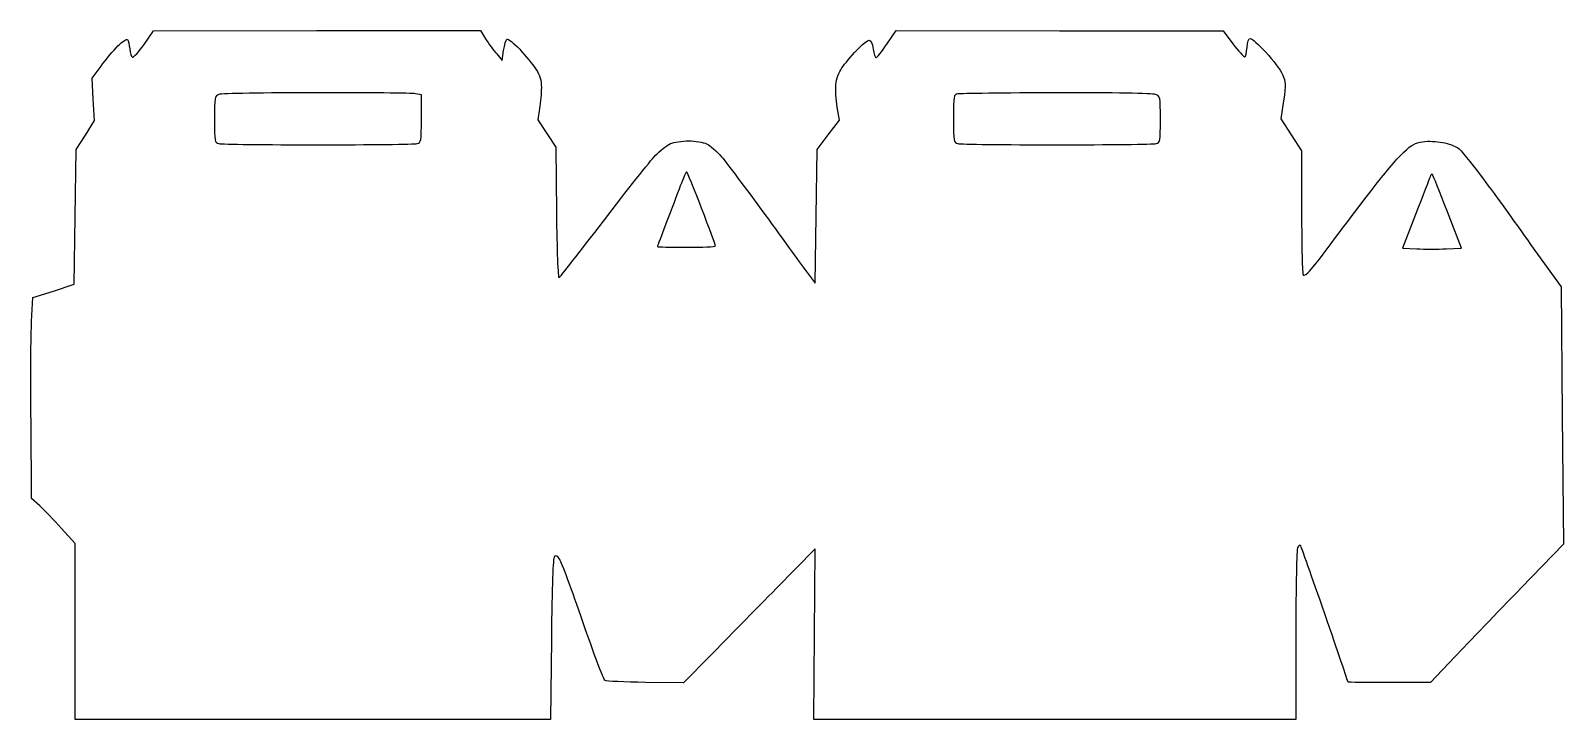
# Model space of a CAD drawing. Header units: centimetres. Extents: x -14.1 to 13.9, y -6.4 to 6.2.
import ezdxf

# ---------------------------------------------------------------- set-up
doc = ezdxf.new("R2010")
doc.units = ezdxf.units.CM
doc.header["$MEASUREMENT"] = 0
doc.layers.add('Layer 1', color=7, linetype='Continuous')

msp = doc.modelspace()

# ---------------------------------------------------------------- linework, layer by layer
at = {"layer": 'Layer 1'}
for points, knots in [([(-12.00855, 5.9055), (-12.1038, 5.77144), (-12.19905, 5.66561), (-12.22022, 5.67267), (-12.22022, 5.67267), (-12.24139, 5.67973), (-12.26255, 5.74675), (-12.26961, 5.82436), (-12.26961, 5.82436), (-12.27667, 5.89844), (-12.2943, 5.97605), (-12.31194, 5.99369), (-12.31194, 5.99369), (-12.32605, 6.0078), (-12.40366, 5.95841), (-12.4848, 5.87727), (-12.4848, 5.87727), (-12.56594, 5.79613), (-12.70352, 5.63385), (-12.79172, 5.51038), (-12.79172, 5.51038), (-12.79172, 5.51038), (-12.954, 5.29166), (-12.954, 5.29166), (-12.954, 5.29166), (-12.954, 5.29166), (-12.93283, 4.9036), (-12.93283, 4.9036), (-12.93283, 4.9036), (-12.93283, 4.9036), (-12.91166, 4.51554), (-12.91166, 4.51554), (-12.91166, 4.51554), (-12.91166, 4.51554), (-13.07747, 4.25096), (-13.07747, 4.25096), (-13.07747, 4.25096), (-13.07747, 4.25096), (-13.2468, 3.98638), (-13.2468, 3.98638), (-13.2468, 3.98638), (-13.2468, 3.98638), (-13.26444, 2.75871), (-13.26444, 2.75871), (-13.26444, 2.75871), (-13.26444, 2.75871), (-13.28208, 1.53104), (-13.28208, 1.53104), (-13.28208, 1.53104), (-13.28208, 1.53104), (-13.65955, 1.40757), (-13.65955, 1.40757), (-13.65955, 1.40757), (-13.65955, 1.40757), (-14.03349, 1.28763), (-14.03349, 1.28763), (-14.03349, 1.28763), (-14.03349, 1.28763), (-14.05818, 0.85371), (-14.05818, 0.85371), (-14.05818, 0.85371), (-14.07229, 0.61735), (-14.07582, -0.20462), (-14.06876, -0.97368), (-14.06876, -0.97368), (-14.06876, -0.97368), (-14.05818, -2.37421), (-14.05818, -2.37421), (-14.05818, -2.37421), (-14.05818, -2.37421), (-13.91001, -2.50827), (-13.91001, -2.50827), (-13.91001, -2.50827), (-13.8324, -2.58588), (-13.65248, -2.76933), (-13.5149, -2.92102), (-13.5149, -2.92102), (-13.5149, -2.92102), (-13.26443, -3.19619), (-13.26443, -3.19619), (-13.26443, -3.19619), (-13.26443, -3.19619), (-13.26443, -4.80133), (-13.26443, -4.80133), (-13.26443, -4.80133), (-13.26443, -4.80133), (-13.26443, -6.40294), (-13.26443, -6.40294), (-13.26443, -6.40294), (-13.26443, -6.40294), (-8.92879, -6.40294), (-8.92879, -6.40294), (-8.92879, -6.40294), (-8.92879, -6.40294), (-4.59668, -6.40294), (-4.59668, -6.40294), (-4.59668, -6.40294), (-4.59668, -6.40294), (-4.57904, -4.93891), (-4.57904, -4.93891), (-4.57904, -4.93891), (-4.56846, -3.9476), (-4.55082, -3.46077), (-4.52612, -3.43608), (-4.52612, -3.43608), (-4.4979, -3.40786), (-4.46968, -3.42197), (-4.42734, -3.489), (-4.42734, -3.489), (-4.39206, -3.53839), (-4.20509, -4.04992), (-4.00401, -4.62494), (-4.00401, -4.62494), (-3.80645, -5.19997), (-3.62654, -5.67975), (-3.60184, -5.69386), (-3.60184, -5.69386), (-3.58067, -5.70797), (-3.24906, -5.72561), (-2.86453, -5.72914), (-2.86453, -5.72914), (-2.86453, -5.72914), (-2.16956, -5.7362), (-2.16956, -5.7362), (-2.16956, -5.7362), (-2.16956, -5.7362), (-1.67214, -5.23173), (-1.67214, -5.23173), (-1.67214, -5.23173), (-1.4005, -4.95304), (-0.86075, -4.40623), (-0.47622, -4.01112), (-0.47622, -4.01112), (-0.47622, -4.01112), (0.22934, -3.29498), (0.22934, -3.29498), (0.22934, -3.29498), (0.22934, -3.29498), (0.21876, -4.8472), (0.21876, -4.8472), (0.21876, -4.8472), (0.21876, -4.8472), (0.20818, -6.40295), (0.20818, -6.40295), (0.20818, -6.40295), (0.20818, -6.40295), (4.60026, -6.40295), (4.60026, -6.40295), (4.60026, -6.40295), (4.60026, -6.40295), (8.99587, -6.40295), (8.99587, -6.40295), (8.99587, -6.40295), (8.99587, -6.40295), (8.99587, -4.85778), (8.99587, -4.85778), (8.99587, -4.85778), (8.99587, -3.96878), (9.00998, -3.29497), (9.03115, -3.26322), (9.03115, -3.26322), (9.04879, -3.235), (9.06996, -3.22089), (9.08054, -3.23147), (9.08054, -3.23147), (9.09112, -3.24205), (9.28868, -3.80297), (9.52504, -4.4803), (9.52504, -4.4803), (9.75787, -5.15763), (9.94837, -5.71855), (9.94837, -5.72208), (9.94837, -5.72208), (9.94837, -5.72914), (10.28704, -5.73266), (10.69979, -5.73266), (10.69979, -5.73266), (10.69979, -5.73266), (11.45121, -5.73266), (11.45121, -5.73266), (11.45121, -5.73266), (11.45121, -5.73266), (11.89571, -5.26347), (11.89571, -5.26347), (11.89571, -5.26347), (12.13913, -5.00947), (12.6824, -4.4415), (13.10574, -4.00405), (13.10574, -4.00405), (13.10574, -4.00405), (13.8748, -3.2103), (13.8748, -3.2103), (13.8748, -3.2103), (13.8748, -3.2103), (13.85363, -0.86433), (13.85363, -0.86433), (13.85363, -0.86433), (13.85363, -0.86433), (13.83599, 1.48517), (13.83599, 1.48517), (13.83599, 1.48517), (13.83599, 1.48517), (13.2786, 2.25775), (13.2786, 2.25775), (13.2786, 2.25775), (12.97521, 2.68461), (12.56952, 3.242), (12.37902, 3.49953), (12.37902, 3.49953), (12.18852, 3.75353), (11.99449, 3.98989), (11.94863, 4.02164), (11.94863, 4.02164), (11.90277, 4.04986), (11.7793, 4.09572), (11.67346, 4.11689), (11.67346, 4.11689), (11.5641, 4.13806), (11.4124, 4.14511), (11.3101, 4.131), (11.3101, 4.131), (11.17252, 4.10983), (11.10196, 4.07103), (10.96438, 3.9405), (10.96438, 3.9405), (10.86913, 3.85231), (10.63277, 3.57714), (10.4458, 3.33372), (10.4458, 3.33372), (10.2553, 3.0903), (9.93074, 2.66344), (9.71908, 2.38122), (9.71908, 2.38122), (9.51094, 2.099), (9.29927, 1.82736), (9.24989, 1.77444), (9.24989, 1.77444), (9.2005, 1.72152), (9.14758, 1.68625), (9.12995, 1.69683), (9.12995, 1.69683), (9.11584, 1.70741), (9.10173, 2.22247), (9.10173, 2.83983), (9.10173, 2.83983), (9.10173, 2.83983), (9.10173, 3.96519), (9.10173, 3.96519), (9.10173, 3.96519), (9.10173, 3.96519), (8.91123, 4.258), (8.91123, 4.258), (8.91123, 4.258), (8.91123, 4.258), (8.72426, 4.55081), (8.72426, 4.55081), (8.72426, 4.55081), (8.72426, 4.55081), (8.77365, 4.87889), (8.77365, 4.87889), (8.77365, 4.87889), (8.81598, 5.18581), (8.81598, 5.21756), (8.75248, 5.35514), (8.75248, 5.35514), (8.7172, 5.43628), (8.57962, 5.61972), (8.44909, 5.76083), (8.44909, 5.76083), (8.32209, 5.89841), (8.19156, 6.01483), (8.16687, 6.01483), (8.16687, 6.01483), (8.13512, 6.01483), (8.11395, 5.95839), (8.1069, 5.84902), (8.1069, 5.84902), (8.09984, 5.75377), (8.08221, 5.67969), (8.06104, 5.67969), (8.06104, 5.67969), (8.0434, 5.67969), (7.94815, 5.78552), (7.84937, 5.91605), (7.84937, 5.91605), (7.84937, 5.91605), (7.67298, 6.15241), (7.67298, 6.15241), (7.67298, 6.15241), (7.67298, 6.15241), (4.68848, 6.15241), (4.68848, 6.15241), (4.68848, 6.15241), (4.68848, 6.15241), (1.70751, 6.15594), (1.70751, 6.15594), (1.70751, 6.15594), (1.70751, 6.15594), (1.53818, 5.909), (1.53818, 5.909), (1.53818, 5.909), (1.44293, 5.77142), (1.35474, 5.66206), (1.34062, 5.66206), (1.34062, 5.66206), (1.32651, 5.66206), (1.30181, 5.73262), (1.29123, 5.82081), (1.29123, 5.82081), (1.27359, 5.93017), (1.2489, 5.97956), (1.21009, 5.97956), (1.21009, 5.97956), (1.18187, 5.97956), (1.07956, 5.89489), (0.98431, 5.79612), (0.98431, 5.79612), (0.88906, 5.69381), (0.76912, 5.54918), (0.71973, 5.47509), (0.71973, 5.47509), (0.65976, 5.39395), (0.61742, 5.28106), (0.60684, 5.1717), (0.60684, 5.1717), (0.59978, 5.07645), (0.61037, 4.89301), (0.63153, 4.76248), (0.63153, 4.76248), (0.63153, 4.76248), (0.67386, 4.52612), (0.67386, 4.52612), (0.67386, 4.52612), (0.67386, 4.52612), (0.46925, 4.25801), (0.46925, 4.25801), (0.46925, 4.25801), (0.46925, 4.25801), (0.26464, 3.9899), (0.26464, 3.9899), (0.26464, 3.9899), (0.26464, 3.9899), (0.247, 2.77282), (0.247, 2.77282), (0.247, 2.77282), (0.247, 2.77282), (0.22936, 1.55221), (0.22936, 1.55221), (0.22936, 1.55221), (0.22936, 1.55221), (0.08472, 1.74624), (0.08472, 1.74624), (0.08472, 1.74624), (0.00358, 1.85207), (-0.34214, 2.32832), (-0.68786, 2.80457), (-0.68786, 2.80457), (-1.03358, 3.27729), (-1.38636, 3.75001), (-1.47455, 3.85232), (-1.47455, 3.85232), (-1.56274, 3.95463), (-1.68622, 4.06046), (-1.74972, 4.09221), (-1.74972, 4.09221), (-1.81322, 4.12043), (-1.95786, 4.14513), (-2.0778, 4.14513), (-2.0778, 4.14513), (-2.19774, 4.14513), (-2.34591, 4.12396), (-2.40941, 4.09574), (-2.40941, 4.09574), (-2.47291, 4.06752), (-2.59638, 3.96874), (-2.68458, 3.87702), (-2.68458, 3.87702), (-2.7763, 3.78177), (-3.20316, 3.24555), (-3.63002, 2.6811), (-3.63002, 2.6811), (-4.06041, 2.12018), (-4.4273, 1.65452), (-4.44141, 1.64746), (-4.44141, 1.64746), (-4.45905, 1.6404), (-4.48022, 2.16604), (-4.48727, 2.83279), (-4.48727, 2.83279), (-4.48727, 2.83279), (-4.49785, 4.02871), (-4.49785, 4.02871), (-4.49785, 4.02871), (-4.49785, 4.02871), (-4.66366, 4.27918), (-4.66366, 4.27918), (-4.66366, 4.27918), (-4.66366, 4.27918), (-4.82947, 4.52965), (-4.82947, 4.52965), (-4.82947, 4.52965), (-4.82947, 4.52965), (-4.79772, 4.73426), (-4.79772, 4.73426), (-4.79772, 4.73426), (-4.77655, 4.84715), (-4.76244, 5.02001), (-4.76244, 5.11879), (-4.76244, 5.11879), (-4.76244, 5.25285), (-4.78713, 5.33398), (-4.86122, 5.45393), (-4.86122, 5.45393), (-4.91766, 5.5386), (-5.05172, 5.70087), (-5.15755, 5.81729), (-5.15755, 5.81729), (-5.26691, 5.93018), (-5.36922, 6.01485), (-5.39038, 6.00073), (-5.39038, 6.00073), (-5.40802, 5.99015), (-5.43624, 5.89842), (-5.45035, 5.79612), (-5.45035, 5.79612), (-5.45035, 5.79612), (-5.47504, 5.60915), (-5.47504, 5.60915), (-5.47504, 5.60915), (-5.47504, 5.60915), (-5.57735, 5.73262), (-5.57735, 5.73262), (-5.57735, 5.73262), (-5.63732, 5.79965), (-5.72552, 5.92312), (-5.77843, 6.00426), (-5.77843, 6.00426), (-5.77843, 6.00426), (-5.87368, 6.15595), (-5.87368, 6.15595), (-5.87368, 6.15595), (-5.87368, 6.15595), (-8.85465, 6.15595), (-8.85465, 6.15595), (-8.85465, 6.15595), (-8.85465, 6.15595), (-11.83562, 6.15242), (-11.83562, 6.15242), (-11.83562, 6.15242), (-11.83562, 6.15242), (-12.00848, 5.90548), (-12.00848, 5.90548), (-12.00848, 5.90548), (-12.00848, 5.90548), (-12.00855, 5.9055), (-12.00855, 5.9055)], [0, 0, 0, 0, 0.00869565, 0.00869565, 0.00869565, 0.00869565, 0.0173913, 0.0173913, 0.0173913, 0.0173913, 0.02608696, 0.02608696, 0.02608696, 0.02608696, 0.03478261, 0.03478261, 0.03478261, 0.03478261, 0.04347826, 0.04347826, 0.04347826, 0.04347826, 0.05217391, 0.05217391, 0.05217391, 0.05217391, 0.06086957, 0.06086957, 0.06086957, 0.06086957, 0.06956522, 0.06956522, 0.06956522, 0.06956522, 0.07826087, 0.07826087, 0.07826087, 0.07826087, 0.08695652, 0.08695652, 0.08695652, 0.08695652, 0.09565217, 0.09565217, 0.09565217, 0.09565217, 0.10434783, 0.10434783, 0.10434783, 0.10434783, 0.11304348, 0.11304348, 0.11304348, 0.11304348, 0.12173913, 0.12173913, 0.12173913, 0.12173913, 0.13043478, 0.13043478, 0.13043478, 0.13043478, 0.13913043, 0.13913043, 0.13913043, 0.13913043, 0.14782609, 0.14782609, 0.14782609, 0.14782609, 0.15652174, 0.15652174, 0.15652174, 0.15652174, 0.16521739, 0.16521739, 0.16521739, 0.16521739, 0.17391304, 0.17391304, 0.17391304, 0.17391304, 0.1826087, 0.1826087, 0.1826087, 0.1826087, 0.19130435, 0.19130435, 0.19130435, 0.19130435, 0.2, 0.2, 0.2, 0.2, 0.20869565, 0.20869565, 0.20869565, 0.20869565, 0.2173913, 0.2173913, 0.2173913, 0.2173913, 0.22608696, 0.22608696, 0.22608696, 0.22608696, 0.23478261, 0.23478261, 0.23478261, 0.23478261, 0.24347826, 0.24347826, 0.24347826, 0.24347826, 0.25217391, 0.25217391, 0.25217391, 0.25217391, 0.26086957, 0.26086957, 0.26086957, 0.26086957, 0.26956522, 0.26956522, 0.26956522, 0.26956522, 0.27826087, 0.27826087, 0.27826087, 0.27826087, 0.28695652, 0.28695652, 0.28695652, 0.28695652, 0.29565217, 0.29565217, 0.29565217, 0.29565217, 0.30434783, 0.30434783, 0.30434783, 0.30434783, 0.31304348, 0.31304348, 0.31304348, 0.31304348, 0.32173913, 0.32173913, 0.32173913, 0.32173913, 0.33043478, 0.33043478, 0.33043478, 0.33043478, 0.33913043, 0.33913043, 0.33913043, 0.33913043, 0.34782609, 0.34782609, 0.34782609, 0.34782609, 0.35652174, 0.35652174, 0.35652174, 0.35652174, 0.36521739, 0.36521739, 0.36521739, 0.36521739, 0.37391304, 0.37391304, 0.37391304, 0.37391304, 0.3826087, 0.3826087, 0.3826087, 0.3826087, 0.39130435, 0.39130435, 0.39130435, 0.39130435, 0.4, 0.4, 0.4, 0.4, 0.40869565, 0.40869565, 0.40869565, 0.40869565, 0.4173913, 0.4173913, 0.4173913, 0.4173913, 0.42608696, 0.42608696, 0.42608696, 0.42608696, 0.43478261, 0.43478261, 0.43478261, 0.43478261, 0.44347826, 0.44347826, 0.44347826, 0.44347826, 0.45217391, 0.45217391, 0.45217391, 0.45217391, 0.46086957, 0.46086957, 0.46086957, 0.46086957, 0.46956522, 0.46956522, 0.46956522, 0.46956522, 0.47826087, 0.47826087, 0.47826087, 0.47826087, 0.48695652, 0.48695652, 0.48695652, 0.48695652, 0.49565217, 0.49565217, 0.49565217, 0.49565217, 0.50434783, 0.50434783, 0.50434783, 0.50434783, 0.51304348, 0.51304348, 0.51304348, 0.51304348, 0.52173913, 0.52173913, 0.52173913, 0.52173913, 0.53043478, 0.53043478, 0.53043478, 0.53043478, 0.53913043, 0.53913043, 0.53913043, 0.53913043, 0.54782609, 0.54782609, 0.54782609, 0.54782609, 0.55652174, 0.55652174, 0.55652174, 0.55652174, 0.56521739, 0.56521739, 0.56521739, 0.56521739, 0.57391304, 0.57391304, 0.57391304, 0.57391304, 0.5826087, 0.5826087, 0.5826087, 0.5826087, 0.59130435, 0.59130435, 0.59130435, 0.59130435, 0.6, 0.6, 0.6, 0.6, 0.60869565, 0.60869565, 0.60869565, 0.60869565, 0.6173913, 0.6173913, 0.6173913, 0.6173913, 0.62608696, 0.62608696, 0.62608696, 0.62608696, 0.63478261, 0.63478261, 0.63478261, 0.63478261, 0.64347826, 0.64347826, 0.64347826, 0.64347826, 0.65217391, 0.65217391, 0.65217391, 0.65217391, 0.66086957, 0.66086957, 0.66086957, 0.66086957, 0.66956522, 0.66956522, 0.66956522, 0.66956522, 0.67826087, 0.67826087, 0.67826087, 0.67826087, 0.68695652, 0.68695652, 0.68695652, 0.68695652, 0.69565217, 0.69565217, 0.69565217, 0.69565217, 0.70434783, 0.70434783, 0.70434783, 0.70434783, 0.71304348, 0.71304348, 0.71304348, 0.71304348, 0.72173913, 0.72173913, 0.72173913, 0.72173913, 0.73043478, 0.73043478, 0.73043478, 0.73043478, 0.73913043, 0.73913043, 0.73913043, 0.73913043, 0.74782609, 0.74782609, 0.74782609, 0.74782609, 0.75652174, 0.75652174, 0.75652174, 0.75652174, 0.76521739, 0.76521739, 0.76521739, 0.76521739, 0.77391304, 0.77391304, 0.77391304, 0.77391304, 0.7826087, 0.7826087, 0.7826087, 0.7826087, 0.79130435, 0.79130435, 0.79130435, 0.79130435, 0.8, 0.8, 0.8, 0.8, 0.80869565, 0.80869565, 0.80869565, 0.80869565, 0.8173913, 0.8173913, 0.8173913, 0.8173913, 0.82608696, 0.82608696, 0.82608696, 0.82608696, 0.83478261, 0.83478261, 0.83478261, 0.83478261, 0.84347826, 0.84347826, 0.84347826, 0.84347826, 0.85217391, 0.85217391, 0.85217391, 0.85217391, 0.86086957, 0.86086957, 0.86086957, 0.86086957, 0.86956522, 0.86956522, 0.86956522, 0.86956522, 0.87826087, 0.87826087, 0.87826087, 0.87826087, 0.88695652, 0.88695652, 0.88695652, 0.88695652, 0.89565217, 0.89565217, 0.89565217, 0.89565217, 0.90434783, 0.90434783, 0.90434783, 0.90434783, 0.91304348, 0.91304348, 0.91304348, 0.91304348, 0.92173913, 0.92173913, 0.92173913, 0.92173913, 0.93043478, 0.93043478, 0.93043478, 0.93043478, 0.93913043, 0.93913043, 0.93913043, 0.93913043, 0.94782609, 0.94782609, 0.94782609, 0.94782609, 0.95652174, 0.95652174, 0.95652174, 0.95652174, 0.96521739, 0.96521739, 0.96521739, 0.96521739, 0.97391304, 0.97391304, 0.97391304, 0.97391304, 0.9826087, 0.9826087, 0.9826087, 0.9826087, 1, 1, 1, 1]), ([(-7.05908, 5.00592), (-7.05908, 5.00592), (-6.94972, 4.98475), (-6.94972, 4.98475), (-6.94972, 4.98475), (-6.94972, 4.98475), (-6.94972, 4.55083), (-6.94972, 4.55083), (-6.94972, 4.55083), (-6.94972, 4.13102), (-6.95325, 4.11691), (-7.02733, 4.09575), (-7.02733, 4.09575), (-7.07319, 4.08517), (-7.88458, 4.07458), (-8.83708, 4.07458), (-8.83708, 4.07458), (-9.78605, 4.07458), (-10.60097, 4.08516), (-10.6433, 4.09575), (-10.6433, 4.09575), (-10.72091, 4.11692), (-10.72444, 4.13103), (-10.72444, 4.53672), (-10.72444, 4.53672), (-10.72444, 4.94241), (-10.72091, 4.96005), (-10.6433, 4.9918), (-10.6433, 4.9918), (-10.60097, 5.00944), (-9.80016, 5.02355), (-8.86883, 5.02355), (-8.86883, 5.02355), (-7.93397, 5.02708), (-7.11905, 5.01649), (-7.05908, 5.00591), (-7.05908, 5.00591), (-7.05908, 5.00591), (-7.05908, 5.00592), (-7.05908, 5.00592)], [0, 0, 0, 0, 0.09090909, 0.09090909, 0.09090909, 0.09090909, 0.18181818, 0.18181818, 0.18181818, 0.18181818, 0.27272727, 0.27272727, 0.27272727, 0.27272727, 0.36363636, 0.36363636, 0.36363636, 0.36363636, 0.45454545, 0.45454545, 0.45454545, 0.45454545, 0.54545455, 0.54545455, 0.54545455, 0.54545455, 0.63636364, 0.63636364, 0.63636364, 0.63636364, 0.72727273, 0.72727273, 0.72727273, 0.72727273, 0.81818182, 0.81818182, 0.81818182, 0.81818182, 1, 1, 1, 1]), ([(6.43467, 4.99181), (6.52639, 4.96006), (6.52639, 4.95653), (6.52639, 4.53673), (6.52639, 4.53673), (6.52639, 4.13104), (6.52286, 4.11692), (6.44878, 4.09576), (6.44878, 4.09576), (6.40292, 4.08518), (5.59153, 4.07459), (4.63903, 4.07459), (4.63903, 4.07459), (3.69006, 4.07459), (2.87514, 4.08517), (2.83281, 4.09576), (2.83281, 4.09576), (2.7552, 4.11693), (2.75167, 4.13104), (2.75167, 4.55084), (2.75167, 4.55084), (2.75167, 4.97417), (2.7552, 4.98828), (2.83281, 5.0024), (2.83281, 5.0024), (2.87514, 5.00946), (3.683, 5.02004), (4.62845, 5.02357), (4.62845, 5.02357), (5.67267, 5.02357), (6.38176, 5.01299), (6.43467, 4.99182), (6.43467, 4.99182), (6.43467, 4.99182), (6.43467, 4.99181), (6.43467, 4.99181)], [0, 0, 0, 0, 0.1, 0.1, 0.1, 0.1, 0.2, 0.2, 0.2, 0.2, 0.3, 0.3, 0.3, 0.3, 0.4, 0.4, 0.4, 0.4, 0.5, 0.5, 0.5, 0.5, 0.6, 0.6, 0.6, 0.6, 0.7, 0.7, 0.7, 0.7, 0.8, 0.8, 0.8, 0.8, 1, 1, 1, 1]), ([(-1.8415, 2.91747), (-1.70039, 2.55058), (-1.5875, 2.24366), (-1.5875, 2.22955), (-1.5875, 2.22955), (-1.5875, 2.21544), (-1.82386, 2.20486), (-2.11667, 2.20486), (-2.11667, 2.20486), (-2.40595, 2.20486), (-2.64584, 2.21192), (-2.64584, 2.21897), (-2.64584, 2.21897), (-2.64584, 2.22603), (-2.57176, 2.42005), (-2.48356, 2.65289), (-2.48356, 2.65289), (-2.39537, 2.8822), (-2.28248, 3.18558), (-2.22956, 3.3267), (-2.22956, 3.3267), (-2.17664, 3.46428), (-2.12373, 3.5807), (-2.11314, 3.5807), (-2.11314, 3.5807), (-2.10256, 3.5807), (-1.97908, 3.28084), (-1.8415, 2.91748), (-1.8415, 2.91748), (-1.8415, 2.91748), (-1.8415, 2.91747), (-1.8415, 2.91747)], [0, 0, 0, 0, 0.11111111, 0.11111111, 0.11111111, 0.11111111, 0.22222222, 0.22222222, 0.22222222, 0.22222222, 0.33333333, 0.33333333, 0.33333333, 0.33333333, 0.44444444, 0.44444444, 0.44444444, 0.44444444, 0.55555556, 0.55555556, 0.55555556, 0.55555556, 0.66666667, 0.66666667, 0.66666667, 0.66666667, 0.77777778, 0.77777778, 0.77777778, 0.77777778, 1, 1, 1, 1]), ([(11.76161, 2.85044), (11.76161, 2.85044), (12.01914, 2.18722), (12.01914, 2.18722), (12.01914, 2.18722), (12.01914, 2.18722), (11.74045, 2.17664), (11.74045, 2.17664), (11.74045, 2.17664), (11.58876, 2.16958), (11.34534, 2.16958), (11.2007, 2.17664), (11.2007, 2.17664), (11.2007, 2.17664), (10.93964, 2.18722), (10.93964, 2.18722), (10.93964, 2.18722), (10.93964, 2.18722), (11.17953, 2.80458), (11.17953, 2.80458), (11.17953, 2.80458), (11.31006, 3.14325), (11.43, 3.45369), (11.44411, 3.48897), (11.44411, 3.48897), (11.45469, 3.52425), (11.47586, 3.54541), (11.48644, 3.53483), (11.48644, 3.53483), (11.49702, 3.52425), (11.6205, 3.21733), (11.76161, 2.85044)], [0, 0, 0, 0, 0.11111111, 0.11111111, 0.11111111, 0.11111111, 0.22222222, 0.22222222, 0.22222222, 0.22222222, 0.33333333, 0.33333333, 0.33333333, 0.33333333, 0.44444444, 0.44444444, 0.44444444, 0.44444444, 0.55555556, 0.55555556, 0.55555556, 0.55555556, 0.66666667, 0.66666667, 0.66666667, 0.66666667, 0.77777778, 0.77777778, 0.77777778, 0.77777778, 1, 1, 1, 1])]:
    msp.add_open_spline(points, degree=3, knots=knots, dxfattribs=at)

doc.saveas('drawing.dxf')
